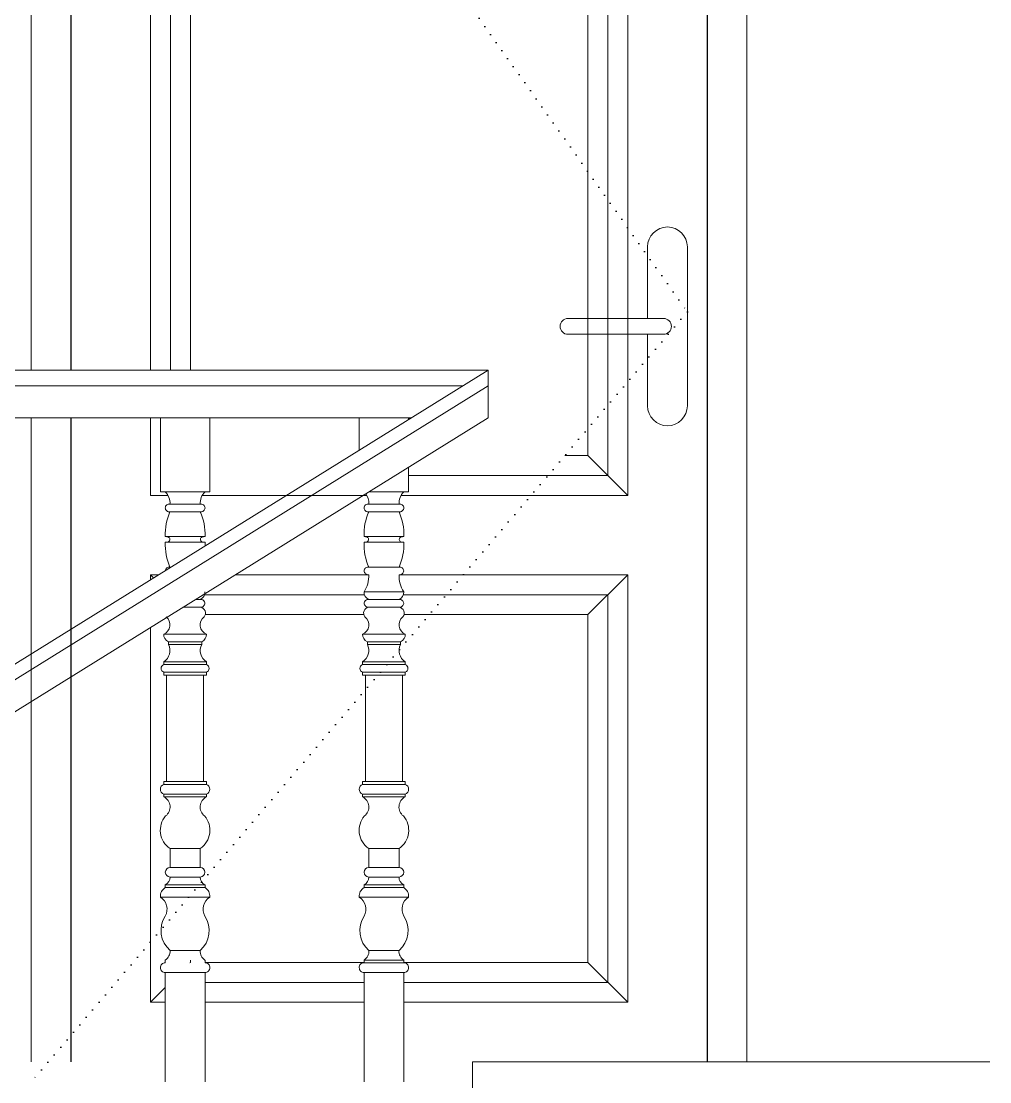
# Model space of a CAD drawing. Extents: x 775040 to 808375, y 4159409 to 4163651.
# Drawn here: x 805758.1 to 806062.6, y 4160622.3 to 4160955.7 of the extents above; entities that cross this region are included whole.
import ezdxf

# ---------------------------------------------------------------- set-up
doc = ezdxf.new("R2010")
doc.units = 0
doc.header["$MEASUREMENT"] = 0
doc.linetypes.add('DOT3', pattern=[0.06, 0, -0.06])
doc.layers.add('GÖRÜNÜŞ7', color=1, linetype='Continuous')
doc.layers.add('IZDOT', color=3, linetype='DOT3')
for name, color, linetype, lineweight in [('kapı', 3, 'Continuous', 9), ('Z_g1', 1, 'Continuous', 5), ('Z_g2', 2, 'Continuous', 9), ('Z_iç ölçü dikey', 111, 'Continuous', 25), ('Z_sıva', 241, 'Continuous', 5)]:
    doc.layers.add(name, color=color, linetype=linetype, lineweight=lineweight)

msp = doc.modelspace()

# ---------------------------------------------------------------- linework, layer by layer
at = {"layer": 'GÖRÜNÜŞ7', "color": 21}
for points in [[(805773.76, 4160846.02), (805773.76, 4161134.77), (805973.76, 4161134.77), (805973.76, 4160628.52)], [(805773.76, 4160628.52), (805773.76, 4160831.02)]]:
    msp.add_lwpolyline(points, dxfattribs=at)
at = {"layer": 'IZDOT', "ltscale": 50}
msp.add_lwpolyline([(805780.01, 4161128.52), (805967.51, 4160864.37), (805761.26, 4160622.27)], dxfattribs=at)
at = {"layer": 'kapı', "color": 8}
for p, q in [((805955.01, 4160884.77), (805955.01, 4160862.27)), ((805967.51, 4160884.77), (805967.51, 4160834.77)), ((805960.01, 4160862.27), (805930.01, 4160862.27)), ((805960.01, 4160857.27), (805930.01, 4160857.27)), ((805955.01, 4160857.27), (805955.01, 4160834.77)), ((805936.26, 4160819.14), (805948.76, 4160806.64)), ((805799.69, 4160780.72), (805798.76, 4160781.64)), ((805936.26, 4160769.14), (805948.76, 4160781.64)), ((805811.26, 4160659.77), (805811.13, 4160659.64)), ((805936.26, 4160659.77), (805948.76, 4160647.27)), ((805803.37, 4160651.87), (805798.76, 4160647.27))]:
    msp.add_line(p, q, dxfattribs=at)
at = {"layer": 'kapı', "color": 4}
for points in [[(805761.26, 4160846.02), (805761.26, 4161147.27), (805986.26, 4161147.27), (805986.26, 4160628.52)], [(805761.26, 4160628.52), (805761.26, 4160831.02)]]:
    msp.add_lwpolyline(points, dxfattribs=at)
at = {"layer": 'kapı', "color": 8}
for points in [[(805798.76, 4160846.02), (805798.76, 4161092.22, 0.080625), (805839.14, 4161098.28, -0.114756), (805908.38, 4161098.28, 0.080569), (805948.76, 4161092.22), (805948.76, 4160806.64), (805877.5, 4160806.64)], [(805811.26, 4160846.02), (805811.26, 4161080.14, 0.058444), (805843.24, 4161086.47, -0.107611), (805904.28, 4161086.47, 0.058407), (805936.26, 4161080.14), (805936.26, 4160819.14), (805928.98, 4160819.14)]]:
    msp.add_lwpolyline(points, format="xyb", dxfattribs=at)
at = {"layer": 'kapı', "color": 9}
msp.add_lwpolyline([(805805.01, 4160846.02), (805805.01, 4161086.05, 0.069005), (805841.18, 4161092.37, -0.111446), (805906.34, 4161092.37, 0.06896), (805942.51, 4161086.05), (805942.51, 4160812.89), (805879.87, 4160812.89)], format="xyb", dxfattribs=at)
at = {"layer": 'kapı', "color": 8}
for points in [[(805804.23, 4160806.64), (805798.76, 4160806.64), (805798.76, 4160831.02)], [(805866.73, 4160806.64), (805815, 4160806.64)], [(805798.76, 4160780.14), (805798.76, 4160781.64), (805801.18, 4160781.64)], [(805825.34, 4160781.64), (805867.37, 4160781.64)], [(805876.86, 4160781.64), (805948.76, 4160781.64)], [(805948.76, 4160781.64), (805948.76, 4160647.27), (805878.37, 4160647.27)], [(805815.94, 4160769.14), (805865.79, 4160769.14)], [(805878.44, 4160769.14), (805936.26, 4160769.14), (805936.26, 4160659.77), (805878.37, 4160659.77)], [(805803.37, 4160647.27), (805798.76, 4160647.27), (805798.76, 4160765.14)], [(805811.26, 4160659.77), (805811.26, 4160660.54)], [(805865.87, 4160659.77), (805815.87, 4160659.77)], [(805865.87, 4160647.27), (805815.87, 4160647.27)]]:
    msp.add_lwpolyline(points, dxfattribs=at)
at = {"layer": 'kapı', "color": 9}
for points in [[(805815.27, 4160775.39), (805865.97, 4160775.39)], [(805878.26, 4160775.39), (805942.51, 4160775.39), (805942.51, 4160653.52), (805878.37, 4160653.52)], [(805865.87, 4160653.52), (805815.87, 4160653.52)]]:
    msp.add_lwpolyline(points, dxfattribs=at)
at = {"layer": 'kapı', "color": 8}
for centre, radius, start, end in [((805961.26, 4160884.77), 6.25, 0, 180), ((805930.01, 4160859.77), 2.5, 90, 270), ((805960.01, 4160859.77), 2.5, 270, 90), ((805961.26, 4160834.77), 6.25, 180, 0)]:
    msp.add_arc(centre, radius, start, end, dxfattribs=at)
at = {"layer": 'Z_g1'}
for p, q in [((804759.76, 4160846.02), (805904.87, 4160846.02)), ((804780.01, 4160147.64), (805904.87, 4160846.02)), ((805904.87, 4160831.02), (805904.87, 4160846.02)), ((804759.76, 4160841.02), (805896.81, 4160841.02)), ((804782.25, 4160144.03), (805904.87, 4160841.02)), ((804759.76, 4160831.02), (805879.87, 4160831.02)), ((804786.73, 4160136.81), (805904.87, 4160831.02))]:
    msp.add_line(p, q, dxfattribs=at)
at = {"layer": 'Z_g2'}
for p, q in [((805801.87, 4160807.74), (805801.87, 4160831.02)), ((805817.37, 4160807.74), (805817.37, 4160831.02)), ((805864.37, 4160820.87), (805864.37, 4160831.02)), ((805879.87, 4160830.5), (805879.87, 4160831.02)), ((805879.87, 4160807.74), (805879.87, 4160815.5)), ((805817.37, 4160807.74), (805801.87, 4160807.74)), ((805879.87, 4160807.74), (805867.36, 4160807.74)), ((805814.37, 4160803.89), (805804.87, 4160803.89)), ((805876.87, 4160803.89), (805867.37, 4160803.89)), ((805814.37, 4160801.49), (805804.87, 4160801.49)), ((805876.87, 4160801.49), (805867.37, 4160801.49)), ((805815.87, 4160793.69), (805803.37, 4160793.69)), ((805878.37, 4160793.69), (805865.87, 4160793.69)), ((805815.87, 4160791.89), (805803.37, 4160791.89)), ((805878.37, 4160791.89), (805865.87, 4160791.89)), ((805805.12, 4160784.09), (805804.87, 4160784.09)), ((805876.87, 4160784.09), (805867.37, 4160784.09)), ((805867.37, 4160781.68), (805867.19, 4160781.68)), ((805813.18, 4160773.89), (805812.86, 4160773.89)), ((805814.37, 4160773.89), (805813.18, 4160773.89)), ((805878.37, 4160776.29), (805865.87, 4160776.29)), ((805875.68, 4160773.89), (805867.37, 4160773.89)), ((805876.87, 4160773.89), (805875.68, 4160773.89)), ((805814.37, 4160771.49), (805808.99, 4160771.49)), ((805876.87, 4160771.49), (805867.37, 4160771.49)), ((805816.32, 4160763.04), (805802.91, 4160763.04)), ((805804.41, 4160760.64), (805804.41, 4160759.74)), ((805814.82, 4160760.64), (805804.41, 4160760.64)), ((805814.82, 4160760.64), (805814.82, 4160759.74)), ((805878.82, 4160763.04), (805865.41, 4160763.04)), ((805866.91, 4160760.64), (805866.91, 4160759.74)), ((805877.32, 4160760.64), (805866.91, 4160760.64)), ((805877.32, 4160760.64), (805877.32, 4160759.74)), ((805814.82, 4160759.74), (805804.41, 4160759.74)), ((805877.32, 4160759.74), (805866.91, 4160759.74)), ((805802.91, 4160754.34), (805802.91, 4160753.44)), ((805816.32, 4160754.34), (805802.91, 4160754.34)), ((805816.32, 4160753.44), (805802.91, 4160753.44)), ((805816.32, 4160754.34), (805816.32, 4160753.44)), ((805865.41, 4160754.34), (805865.41, 4160753.44)), ((805878.82, 4160754.34), (805865.41, 4160754.34)), ((805878.82, 4160753.44), (805865.41, 4160753.44)), ((805878.82, 4160754.34), (805878.82, 4160753.44)), ((805802.91, 4160751.04), (805802.91, 4160750.14)), ((805816.32, 4160751.04), (805802.91, 4160751.04)), ((805802.91, 4160750.14), (805803.81, 4160750.14)), ((805803.81, 4160750.14), (805803.81, 4160716.64)), ((805815.42, 4160750.14), (805803.81, 4160750.14)), ((805816.32, 4160750.14), (805815.42, 4160750.14)), ((805815.42, 4160750.14), (805815.42, 4160716.64)), ((805816.32, 4160751.04), (805816.32, 4160750.14)), ((805865.41, 4160751.04), (805865.41, 4160750.14)), ((805878.82, 4160751.04), (805865.41, 4160751.04)), ((805865.41, 4160750.14), (805866.31, 4160750.14)), ((805866.31, 4160750.14), (805866.31, 4160716.64)), ((805877.92, 4160750.14), (805866.31, 4160750.14)), ((805878.82, 4160750.14), (805877.92, 4160750.14)), ((805877.92, 4160750.14), (805877.92, 4160716.64)), ((805878.82, 4160751.04), (805878.82, 4160750.14)), ((805803.81, 4160716.64), (805802.91, 4160716.64)), ((805802.91, 4160716.64), (805802.91, 4160715.74)), ((805815.42, 4160716.64), (805803.81, 4160716.64)), ((805815.42, 4160716.64), (805816.32, 4160716.64)), ((805816.32, 4160716.64), (805816.32, 4160715.74)), ((805866.31, 4160716.64), (805865.41, 4160716.64)), ((805865.41, 4160716.64), (805865.41, 4160715.74)), ((805877.92, 4160716.64), (805866.31, 4160716.64)), ((805877.92, 4160716.64), (805878.82, 4160716.64)), ((805878.82, 4160716.64), (805878.82, 4160715.74)), ((805816.32, 4160715.74), (805802.91, 4160715.74)), ((805878.82, 4160715.74), (805865.41, 4160715.74)), ((805802.91, 4160712.74), (805802.91, 4160711.84)), ((805816.32, 4160712.74), (805802.91, 4160712.74)), ((805816.32, 4160711.84), (805802.91, 4160711.84)), ((805816.32, 4160712.74), (805816.32, 4160711.84)), ((805865.41, 4160712.74), (805865.41, 4160711.84)), ((805878.82, 4160712.74), (805865.41, 4160712.74)), ((805878.82, 4160711.84), (805865.41, 4160711.84)), ((805878.82, 4160712.74), (805878.82, 4160711.84)), ((805804.87, 4160695.64), (805804.87, 4160689.64)), ((805814.37, 4160695.64), (805804.87, 4160695.64)), ((805814.37, 4160695.64), (805814.37, 4160689.64)), ((805867.37, 4160695.64), (805867.37, 4160689.64)), ((805876.87, 4160695.64), (805867.37, 4160695.64)), ((805876.87, 4160695.64), (805876.87, 4160689.64)), ((805814.37, 4160686.64), (805804.87, 4160686.64)), ((805814.37, 4160689.64), (805804.99, 4160689.64)), ((805876.87, 4160686.64), (805867.37, 4160686.64)), ((805876.87, 4160689.64), (805867.49, 4160689.64)), ((805803.37, 4160684.24), (805803.37, 4160683.34)), ((805815.87, 4160684.24), (805803.37, 4160684.24)), ((805803.37, 4160683.34), (805815.87, 4160683.34)), ((805815.87, 4160684.24), (805815.87, 4160683.34)), ((805865.87, 4160684.24), (805865.87, 4160683.34)), ((805878.37, 4160684.24), (805865.87, 4160684.24)), ((805865.87, 4160683.34), (805878.37, 4160683.34)), ((805878.37, 4160684.24), (805878.37, 4160683.34)), ((805817.37, 4160680.34), (805801.87, 4160680.34)), ((805879.87, 4160680.34), (805864.37, 4160680.34)), ((805814.37, 4160663.54), (805804.87, 4160663.54)), ((805876.87, 4160663.54), (805867.37, 4160663.54)), ((805803.37, 4160660.54), (805803.37, 4160659.64)), ((805815.87, 4160660.54), (805815.87, 4160659.64)), ((805865.87, 4160660.54), (805865.87, 4160659.64)), ((805865.87, 4160660.54), (805878.37, 4160660.54)), ((805878.37, 4160660.54), (805878.37, 4160659.64)), ((805803.37, 4160656.64), (805803.37, 4160622.27)), ((805803.37, 4160656.64), (805815.87, 4160656.64)), ((805815.87, 4160656.64), (805815.87, 4160622.27)), ((805878.37, 4160659.64), (805865.87, 4160659.64)), ((805865.87, 4160656.64), (805865.87, 4160622.27)), ((805865.87, 4160656.64), (805878.37, 4160656.64)), ((805878.37, 4160656.64), (805878.37, 4160622.27))]:
    msp.add_line(p, q, dxfattribs=at)
for centre, radius, start, end in [((805800.07, 4160804.24), 4.8, 355.9157, 46.7436), ((805819.16, 4160804.24), 4.8, 133.2564, 184.0843), ((805862.57, 4160804.24), 4.8, 355.9157, 37.1664), ((805881.66, 4160804.24), 4.8, 133.2564, 184.0843), ((805804.62, 4160802.66), 1.26, 78.7725, 178.5472), ((805814.61, 4160802.66), 1.26, 1.4528, 101.2275), ((805867.12, 4160802.66), 1.26, 78.7725, 178.5472), ((805877.11, 4160802.66), 1.26, 1.4528, 101.2275), ((805820.99, 4160794.35), 17.64, 156.1042, 182.1247), ((805804.62, 4160802.73), 1.26, 181.4528, 281.2275), ((805814.61, 4160802.73), 1.26, 258.7725, 358.5472), ((805798.24, 4160794.35), 17.64, 357.8753, 23.8958), ((805883.49, 4160794.35), 17.64, 156.1042, 182.1247), ((805867.12, 4160802.73), 1.26, 181.4528, 281.2275), ((805877.11, 4160802.73), 1.26, 258.7725, 358.5472), ((805860.74, 4160794.35), 17.64, 357.8753, 23.8958), ((805803.33, 4160790.54), 3.15, 72.6119, 89.4023), ((805804.01, 4160792.81), 0.787, 358.91, 70.2818), ((805815.22, 4160792.81), 0.787, 109.7182, 181.09), ((805815.9, 4160790.54), 3.15, 90.5977, 107.3881), ((805865.83, 4160790.54), 3.15, 72.6119, 89.4023), ((805866.51, 4160792.81), 0.787, 358.91, 70.2818), ((805877.72, 4160792.81), 0.787, 109.7182, 181.09), ((805878.4, 4160790.54), 3.15, 90.5977, 107.3881), ((805820.99, 4160791.24), 17.64, 177.8753, 203.8958), ((805803.33, 4160795.05), 3.15, 270.5977, 287.3881), ((805804.01, 4160792.78), 0.787, 289.7182, 1.09), ((805815.22, 4160792.78), 0.787, 178.91, 250.2818), ((805815.9, 4160795.05), 3.15, 252.6119, 269.4023), ((805798.24, 4160791.24), 17.64, 358.4611, 2.1247), ((805883.49, 4160791.24), 17.64, 177.8753, 203.8958), ((805865.83, 4160795.05), 3.15, 270.5977, 287.3881), ((805866.51, 4160792.78), 0.787, 289.7182, 1.09), ((805860.74, 4160791.24), 17.64, 336.1042, 2.1247), ((805877.72, 4160792.78), 0.787, 178.91, 250.2818), ((805878.4, 4160795.05), 3.15, 252.6119, 269.4023), ((805804.69, 4160782.81), 1.3, 82.2985, 176.0975), ((805867.19, 4160782.81), 1.3, 82.2985, 176.0975), ((805877.04, 4160782.81), 1.3, 3.9025, 97.7015), ((805858.08, 4160781.36), 9.29, 326.9193, 2.0325), ((805867.19, 4160782.98), 1.3, 183.9025, 277.7015), ((805886.15, 4160781.36), 9.29, 177.9675, 213.0807), ((805877.04, 4160782.98), 1.3, 262.2985, 356.0975), ((805813.49, 4160776.11), 2.38, 291.5859, 4.4033), ((805814.54, 4160772.61), 1.3, 3.9025, 97.7015), ((805868.24, 4160776.11), 2.38, 175.5967, 248.4141), ((805867.19, 4160772.61), 1.3, 82.2985, 176.0975), ((805875.99, 4160776.11), 2.38, 291.5859, 4.4033), ((805877.04, 4160772.61), 1.3, 3.9025, 97.7015), ((805814.54, 4160772.78), 1.3, 262.2985, 356.0975), ((805814.1, 4160769.61), 1.9, 320.7134, 81.873), ((805867.63, 4160769.61), 1.9, 98.127, 219.2866), ((805867.19, 4160772.78), 1.3, 183.9025, 277.7015), ((805877.04, 4160772.78), 1.3, 262.2985, 356.0975), ((805876.6, 4160769.61), 1.9, 320.7134, 81.873), ((805801.76, 4160765.94), 3.12, 291.5548, 52.408), ((805817.47, 4160765.94), 3.12, 127.592, 248.4452), ((805864.26, 4160765.94), 3.12, 291.5548, 52.408), ((805879.97, 4160765.94), 3.12, 127.592, 248.4452), ((805805.28, 4160762.85), 2.38, 175.5967, 248.4141), ((805813.95, 4160762.85), 2.38, 291.5859, 4.4033), ((805867.78, 4160762.85), 2.38, 175.5967, 248.4141), ((805876.45, 4160762.85), 2.38, 291.5859, 4.4033), ((805800.68, 4160757.86), 4.17, 302.2317, 26.7201), ((805818.55, 4160757.86), 4.17, 153.2799, 237.7683), ((805863.18, 4160757.86), 4.17, 302.2317, 26.7201), ((805881.05, 4160757.86), 4.17, 153.2799, 237.7683), ((805803.33, 4160752.24), 1.27, 109.5898, 250.4102), ((805815.9, 4160752.24), 1.27, 289.5898, 70.4102), ((805865.83, 4160752.24), 1.27, 109.5898, 250.4102), ((805878.4, 4160752.24), 1.27, 289.5898, 70.4102), ((805803.36, 4160714.31), 1.5, 107.6456, 182.7954), ((805803.36, 4160714.16), 1.5, 177.2046, 252.3544), ((805815.87, 4160714.31), 1.5, 357.2046, 72.3544), ((805815.87, 4160714.16), 1.5, 287.6456, 2.7954), ((805865.86, 4160714.31), 1.5, 107.6456, 182.7954), ((805865.86, 4160714.16), 1.5, 177.2046, 252.3544), ((805878.37, 4160714.31), 1.5, 357.2046, 72.3544), ((805878.37, 4160714.16), 1.5, 287.6456, 2.7954), ((805801.34, 4160708.66), 3.54, 307.2303, 63.7098), ((805817.89, 4160708.66), 3.54, 116.2902, 232.7697), ((805863.84, 4160708.66), 3.54, 307.2303, 63.7098), ((805880.39, 4160708.66), 3.54, 116.2902, 232.7697), ((805808.71, 4160701.35), 6.89, 139.3609, 236.0899), ((805810.52, 4160701.35), 6.89, 303.9101, 40.6391), ((805871.21, 4160701.35), 6.89, 139.3609, 236.0899), ((805873.02, 4160701.35), 6.89, 303.9101, 40.6391), ((805804.93, 4160688.08), 1.56, 92.282, 177.718), ((805804.93, 4160688.2), 1.56, 182.282, 267.718), ((805802.46, 4160686.47), 2.41, 292.062, 3.9273), ((805816.77, 4160686.47), 2.41, 176.0727, 247.938), ((805814.3, 4160688.08), 1.56, 2.282, 87.718), ((805814.3, 4160688.2), 1.56, 272.282, 357.718), ((805867.43, 4160688.08), 1.56, 92.282, 177.718), ((805867.43, 4160688.2), 1.56, 182.282, 267.718), ((805864.96, 4160686.47), 2.41, 292.062, 3.9273), ((805879.27, 4160686.47), 2.41, 176.0727, 247.938), ((805876.8, 4160688.08), 1.56, 2.282, 87.718), ((805876.8, 4160688.2), 1.56, 272.282, 357.718), ((805805.09, 4160680.6), 3.24, 122.242, 184.6279), ((805814.14, 4160680.6), 3.24, 355.3721, 57.758), ((805867.59, 4160680.6), 3.24, 122.242, 184.6279), ((805876.64, 4160680.6), 3.24, 355.3721, 57.758), ((805799.38, 4160676.53), 4.55, 331.192, 56.8805), ((805819.85, 4160676.53), 4.55, 123.1195, 208.808), ((805861.88, 4160676.53), 4.55, 331.192, 56.8805), ((805882.35, 4160676.53), 4.55, 123.1195, 208.808), ((805810.37, 4160669.81), 8.34, 147.0961, 228.7182), ((805808.86, 4160669.81), 8.34, 311.2818, 32.9039), ((805872.87, 4160669.81), 8.34, 147.0961, 228.7182), ((805871.36, 4160669.81), 8.34, 311.2818, 32.9039), ((805801.7, 4160663.24), 3.18, 301.5695, 5.3004), ((805817.53, 4160663.24), 3.18, 174.6996, 238.4305), ((805864.2, 4160663.24), 3.18, 301.5695, 5.3004), ((805880.03, 4160663.24), 3.18, 174.6996, 238.4305), ((805803.29, 4160658.21), 1.43, 87.1362, 182.8638), ((805803.33, 4160658.1), 1.46, 178.5004, 271.4996), ((805815.94, 4160658.21), 1.43, 357.1362, 92.8638), ((805815.9, 4160658.1), 1.46, 268.5004, 1.4996), ((805865.79, 4160658.21), 1.43, 87.1362, 182.8638), ((805865.83, 4160658.1), 1.46, 178.5004, 271.4996), ((805878.44, 4160658.21), 1.43, 357.1362, 92.8638), ((805878.4, 4160658.1), 1.46, 268.5004, 1.4996)]:
    msp.add_arc(centre, radius, start, end, dxfattribs=at)
at = {"layer": 'Z_iç ölçü dikey', "color": 5, "linetype": 'Continuous'}
msp.add_line((805879.87, 4160831.02), (805880.71, 4160831.02), dxfattribs=at)
at = {"layer": 'Z_sıva', "linetype": 'Continuous'}
msp.add_lwpolyline([(805900.01, 4160584.4), (805900.01, 4160628.52), (806062.59, 4160628.52)], dxfattribs=at)

doc.saveas('drawing.dxf')
